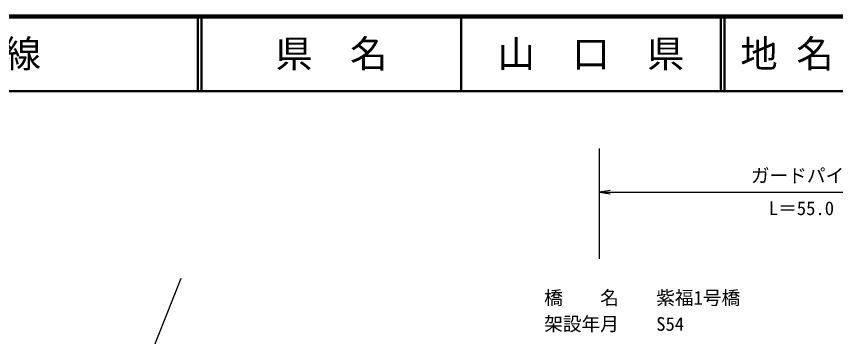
# Model space of a CAD drawing. Units: millimetres, scale not verified. Extents: x 40000 to 680000, y 20000 to 380000.
# Drawn here: x 273448 to 383140, y 337148 to 380000 of the extents above; entities that cross this region are included whole.
import ezdxf
from ezdxf.enums import TextEntityAlignment as Align

# ---------------------------------------------------------------- set-up
doc = ezdxf.new("R2010")
doc.units = ezdxf.units.MM
doc.header["$LTSCALE"] = 1000
for name, color, linetype, lineweight in [('M-BMK-SRVR', 3, 'Continuous', 25), ('M-STR-STR3', 7, 'Continuous', 25), ('M-TTL', 2, 'Continuous', 140), ('M-TTL-LINE', 7, 'Continuous', 50)]:
    doc.layers.add(name, color=color, linetype=linetype, lineweight=lineweight)
doc.layers.add('M-STR-STR1', color=1, linetype='Continuous')
doc.layers.add('M-TTL-TXT', color=7, linetype='Continuous')
doc.styles.add('ＭＳ ゴシック', font='')
doc.styles.get('ＭＳ ゴシック').set_extended_font_data('MS Gothic')

# ---------------------------------------------------------------- blocks, each defined once
blk = doc.blocks.new('open_arrow')
at = {"color": 0, "linetype": 'Continuous', "lineweight": -2}
blk.add_lwpolyline([(7.5, 1.25), (0, 0), (7.5, -1.25)], dxfattribs=at)

msp = doc.modelspace()

# ---------------------------------------------------------------- linework, layer by layer
at = {"layer": 'M-BMK-SRVR'}
msp.add_line((295471, 344909), (281722, 310246), dxfattribs=at)
at = {"layer": 'M-STR-STR3'}
for p, q in [((351525, 347548), (351525, 362316)), ((351525, 356477), (403257, 356477))]:
    msp.add_line(p, q, dxfattribs=at)
at = {"layer": 'M-TTL'}
msp.add_line((680000, 380000), (40000, 380000), dxfattribs=at)
at = {"layer": 'M-TTL-LINE'}
for p, q in [((297750, 380000), (297750, 370000)), ((298250, 380000), (298250, 370000)), ((333000, 380000), (333000, 370000)), ((367750, 380000), (367750, 370000)), ((368250, 380000), (368250, 370000)), ((40000, 370000), (680000, 370000))]:
    msp.add_line(p, q, dxfattribs=at)

# ---------------------------------------------------------------- block references
at = {"layer": 'M-STR-STR3', "xscale": 193, "yscale": 193}
msp.add_blockref('open_arrow', (351525, 356477), dxfattribs=at)

# ---------------------------------------------------------------- texts
at = {"layer": 'M-STR-STR1', "style": 'ＭＳ ゴシック'}
for s, p in [('橋\u3000\u3000名', (344118, 340874)), ('紫福1号橋', (359118, 340874)), ('架設年月', (344118, 337374)), ('S54', (359118, 337374))]:
    msp.add_text(s, height=1833, dxfattribs=at).set_placement(p, align=Align.BOTTOM_LEFT)
at = {"layer": 'M-STR-STR3', "style": 'ＭＳ ゴシック'}
for s, p in [('ガードパイプ', (371793, 357229)), ('L＝55.0', (374196, 352859))]:
    msp.add_text(s, height=1833, dxfattribs=at).set_placement(p, align=Align.BOTTOM_LEFT)
at = {"layer": 'M-TTL-TXT', "style": 'ＭＳ ゴシック'}
for s, p in [('主要地方道山口福栄須佐線', (216734, 375000)), ('地 名', (370380, 375000))]:
    msp.add_text(s, height=3666, dxfattribs=at).set_placement(p, align=Align.MIDDLE_LEFT)
for s, p in [('県\u3000名', (315625, 375000)), ('山\u3000口\u3000県', (350375, 375000))]:
    msp.add_text(s, height=3666, dxfattribs=at).set_placement(p, align=Align.MIDDLE_CENTER)

doc.saveas('drawing.dxf')
